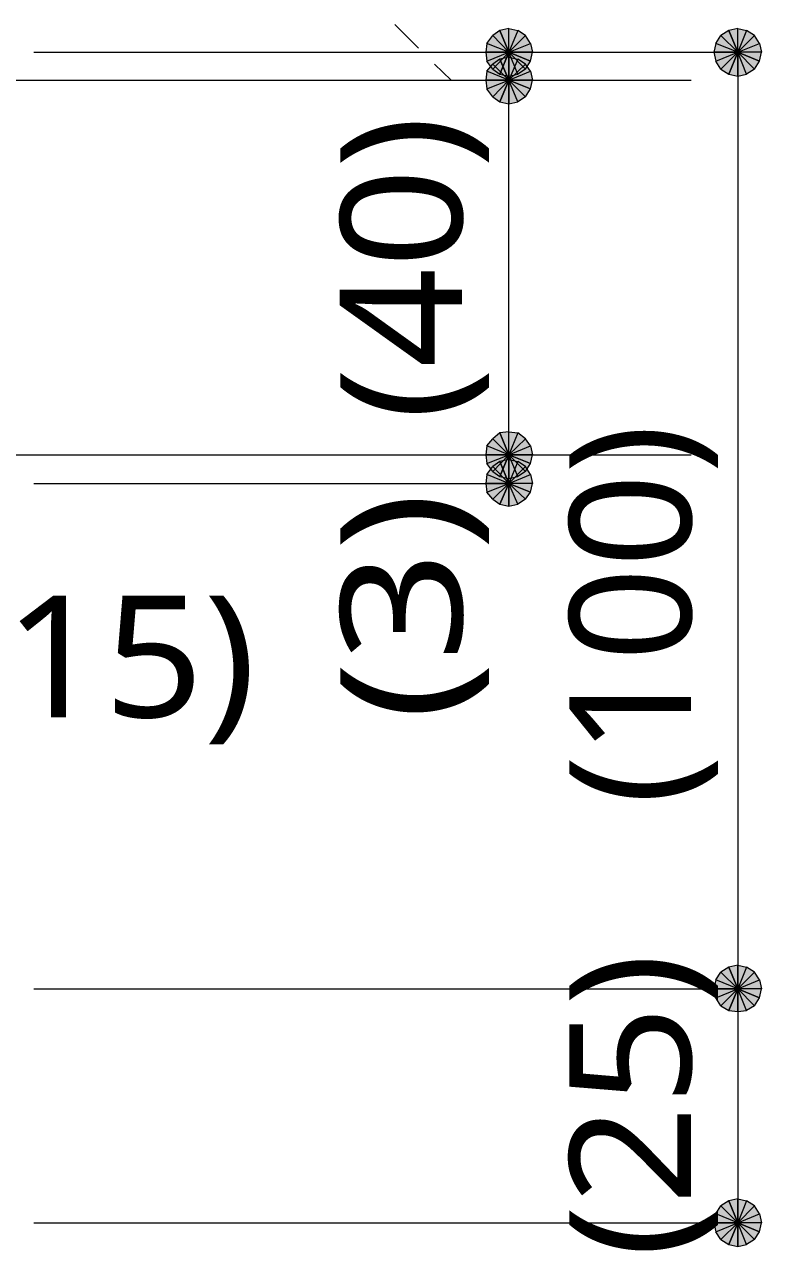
# Model space of a CAD drawing. Header units: millimetres. Extents: x 0 to 420, y 0 to 297.
# Drawn here: x 52.42 to 68.16, y 205.17 to 231.35 of the extents above; entities that cross this region are included whole.
import ezdxf
from ezdxf.enums import TextEntityAlignment as Align

# ---------------------------------------------------------------- set-up
doc = ezdxf.new("R2010")
doc.units = ezdxf.units.MM
doc.styles.add('kst32b', font='NotoSansJP-Variable.ttf')

msp = doc.modelspace()

# ---------------------------------------------------------------- hatches: boundary and pattern name
h = msp.add_hatch(color=7)
h.paths.add_polyline_path([(62.569, 231.225), (62.421, 231.119), (62.759, 230.759), (62.569, 231.225)])
h.paths.add_polyline_path([(62.421, 231.119), (62.759, 230.759), (62.294, 230.949), (62.421, 231.119)])
h.paths.add_polyline_path([(62.759, 230.759), (62.294, 230.949), (62.272, 230.759), (62.759, 230.759)])
h = msp.add_hatch(color=7)
h.paths.add_polyline_path([(63.119, 231.119), (62.95, 231.225), (62.759, 230.759), (63.119, 231.119)])
h.paths.add_polyline_path([(62.95, 231.225), (62.759, 230.759), (62.759, 231.267), (62.95, 231.225)])
h.paths.add_polyline_path([(62.759, 230.759), (62.759, 231.267), (62.569, 231.225), (62.759, 230.759)])
h = msp.add_hatch(color=7)
h.paths.add_polyline_path([(67.458, 231.225), (67.289, 231.119), (67.649, 230.759), (67.458, 231.225)])
h.paths.add_polyline_path([(67.289, 231.119), (67.649, 230.759), (67.183, 230.949), (67.289, 231.119)])
h.paths.add_polyline_path([(67.649, 230.759), (67.183, 230.949), (67.141, 230.759), (67.649, 230.759)])
h = msp.add_hatch(color=7)
h.paths.add_polyline_path([(68.009, 231.119), (67.839, 231.225), (67.649, 230.759), (68.009, 231.119)])
h.paths.add_polyline_path([(67.839, 231.225), (67.649, 230.759), (67.649, 231.267), (67.839, 231.225)])
h.paths.add_polyline_path([(67.649, 230.759), (67.649, 231.267), (67.458, 231.225), (67.649, 230.759)])
h = msp.add_hatch(color=7)
h.paths.add_polyline_path([(63.225, 230.568), (63.267, 230.759), (62.759, 230.759), (63.225, 230.568)])
h.paths.add_polyline_path([(63.267, 230.759), (62.759, 230.759), (63.225, 230.949), (63.267, 230.759)])
h.paths.add_polyline_path([(62.759, 230.759), (63.225, 230.949), (63.119, 231.119), (62.759, 230.759)])
h = msp.add_hatch(color=7)
h.paths.add_polyline_path([(68.114, 230.568), (68.157, 230.759), (67.649, 230.759), (68.114, 230.568)])
h.paths.add_polyline_path([(68.157, 230.759), (67.649, 230.759), (68.114, 230.949), (68.157, 230.759)])
h.paths.add_polyline_path([(67.649, 230.759), (68.114, 230.949), (68.009, 231.119), (67.649, 230.759)])
h = msp.add_hatch(color=7)
h.paths.add_polyline_path([(62.272, 230.759), (62.294, 230.568), (62.759, 230.759), (62.272, 230.759)])
h.paths.add_polyline_path([(62.294, 230.568), (62.759, 230.759), (62.421, 230.399), (62.294, 230.568)])
h.paths.add_polyline_path([(62.759, 230.759), (62.421, 230.399), (62.569, 230.293), (62.759, 230.759)])
for points in [[(62.569, 230.293), (62.759, 230.251), (62.759, 230.759), (62.569, 230.293)], [(67.458, 230.293), (67.649, 230.251), (67.649, 230.759), (67.458, 230.293)], [(62.569, 229.701), (62.759, 229.658), (62.759, 230.166), (62.569, 229.701)], [(62.569, 221.7), (62.759, 221.657), (62.759, 222.165), (62.569, 221.7)], [(62.569, 221.107), (62.759, 221.065), (62.759, 221.551), (62.569, 221.107)], [(67.458, 210.291), (67.649, 210.27), (67.649, 210.756), (67.458, 210.291)], [(67.458, 205.296), (67.649, 205.253), (67.649, 205.761), (67.458, 205.296)]]:
    msp.add_hatch(color=7).paths.add_polyline_path(points)
h = msp.add_hatch(color=7)
h.paths.add_polyline_path([(62.759, 230.251), (62.95, 230.293), (62.759, 230.759), (62.759, 230.251)])
h.paths.add_polyline_path([(62.95, 230.293), (62.759, 230.759), (63.119, 230.399), (62.95, 230.293)])
h.paths.add_polyline_path([(62.759, 230.759), (63.119, 230.399), (63.225, 230.568), (62.759, 230.759)])
h = msp.add_hatch(color=7)
h.paths.add_polyline_path([(67.141, 230.759), (67.183, 230.568), (67.649, 230.759), (67.141, 230.759)])
h.paths.add_polyline_path([(67.183, 230.568), (67.649, 230.759), (67.289, 230.399), (67.183, 230.568)])
h.paths.add_polyline_path([(67.649, 230.759), (67.289, 230.399), (67.458, 230.293), (67.649, 230.759)])
h = msp.add_hatch(color=7)
h.paths.add_polyline_path([(67.649, 230.251), (67.839, 230.293), (67.649, 230.759), (67.649, 230.251)])
h.paths.add_polyline_path([(67.839, 230.293), (67.649, 230.759), (68.009, 230.399), (67.839, 230.293)])
h.paths.add_polyline_path([(67.649, 230.759), (68.009, 230.399), (68.114, 230.568), (67.649, 230.759)])
h = msp.add_hatch(color=7)
h.paths.add_polyline_path([(62.569, 230.611), (62.421, 230.505), (62.759, 230.166), (62.569, 230.611)])
h.paths.add_polyline_path([(62.421, 230.505), (62.759, 230.166), (62.294, 230.357), (62.421, 230.505)])
h.paths.add_polyline_path([(62.759, 230.166), (62.294, 230.357), (62.272, 230.166), (62.759, 230.166)])
h = msp.add_hatch(color=7)
h.paths.add_polyline_path([(63.119, 230.505), (62.95, 230.611), (62.759, 230.166), (63.119, 230.505)])
h.paths.add_polyline_path([(62.95, 230.611), (62.759, 230.166), (62.759, 230.653), (62.95, 230.611)])
h.paths.add_polyline_path([(62.759, 230.166), (62.759, 230.653), (62.569, 230.611), (62.759, 230.166)])
h = msp.add_hatch(color=7)
h.paths.add_polyline_path([(63.225, 229.976), (63.267, 230.166), (62.759, 230.166), (63.225, 229.976)])
h.paths.add_polyline_path([(63.267, 230.166), (62.759, 230.166), (63.225, 230.357), (63.267, 230.166)])
h.paths.add_polyline_path([(62.759, 230.166), (63.225, 230.357), (63.119, 230.505), (62.759, 230.166)])
h = msp.add_hatch(color=7)
h.paths.add_polyline_path([(62.272, 230.166), (62.294, 229.976), (62.759, 230.166), (62.272, 230.166)])
h.paths.add_polyline_path([(62.294, 229.976), (62.759, 230.166), (62.421, 229.806), (62.294, 229.976)])
h.paths.add_polyline_path([(62.759, 230.166), (62.421, 229.806), (62.569, 229.701), (62.759, 230.166)])
h = msp.add_hatch(color=7)
h.paths.add_polyline_path([(62.759, 229.658), (62.95, 229.701), (62.759, 230.166), (62.759, 229.658)])
h.paths.add_polyline_path([(62.95, 229.701), (62.759, 230.166), (63.119, 229.806), (62.95, 229.701)])
h.paths.add_polyline_path([(62.759, 230.166), (63.119, 229.806), (63.225, 229.976), (62.759, 230.166)])
h = msp.add_hatch(color=7)
h.paths.add_polyline_path([(62.569, 222.631), (62.421, 222.504), (62.759, 222.165), (62.569, 222.631)])
h.paths.add_polyline_path([(62.421, 222.504), (62.759, 222.165), (62.294, 222.356), (62.421, 222.504)])
h.paths.add_polyline_path([(62.759, 222.165), (62.294, 222.356), (62.272, 222.165), (62.759, 222.165)])
h = msp.add_hatch(color=7)
h.paths.add_polyline_path([(63.119, 222.504), (62.95, 222.631), (62.759, 222.165), (63.119, 222.504)])
h.paths.add_polyline_path([(62.95, 222.631), (62.759, 222.165), (62.759, 222.652), (62.95, 222.631)])
h.paths.add_polyline_path([(62.759, 222.165), (62.759, 222.652), (62.569, 222.631), (62.759, 222.165)])
h = msp.add_hatch(color=7)
h.paths.add_polyline_path([(63.225, 221.975), (63.267, 222.165), (62.759, 222.165), (63.225, 221.975)])
h.paths.add_polyline_path([(63.267, 222.165), (62.759, 222.165), (63.225, 222.356), (63.267, 222.165)])
h.paths.add_polyline_path([(62.759, 222.165), (63.225, 222.356), (63.119, 222.504), (62.759, 222.165)])
h = msp.add_hatch(color=7)
h.paths.add_polyline_path([(62.272, 222.165), (62.294, 221.975), (62.759, 222.165), (62.272, 222.165)])
h.paths.add_polyline_path([(62.294, 221.975), (62.759, 222.165), (62.421, 221.805), (62.294, 221.975)])
h.paths.add_polyline_path([(62.759, 222.165), (62.421, 221.805), (62.569, 221.7), (62.759, 222.165)])
h = msp.add_hatch(color=7)
h.paths.add_polyline_path([(63.119, 221.911), (62.95, 222.017), (62.759, 221.551), (63.119, 221.911)])
h.paths.add_polyline_path([(62.95, 222.017), (62.759, 221.551), (62.759, 222.059), (62.95, 222.017)])
h.paths.add_polyline_path([(62.759, 221.551), (62.759, 222.059), (62.569, 222.017), (62.759, 221.551)])
h = msp.add_hatch(color=7)
h.paths.add_polyline_path([(62.759, 221.657), (62.95, 221.7), (62.759, 222.165), (62.759, 221.657)])
h.paths.add_polyline_path([(62.95, 221.7), (62.759, 222.165), (63.119, 221.805), (62.95, 221.7)])
h.paths.add_polyline_path([(62.759, 222.165), (63.119, 221.805), (63.225, 221.975), (62.759, 222.165)])
h = msp.add_hatch(color=7)
h.paths.add_polyline_path([(62.569, 222.017), (62.421, 221.911), (62.759, 221.551), (62.569, 222.017)])
h.paths.add_polyline_path([(62.421, 221.911), (62.759, 221.551), (62.294, 221.742), (62.421, 221.911)])
h.paths.add_polyline_path([(62.759, 221.551), (62.294, 221.742), (62.272, 221.551), (62.759, 221.551)])
h = msp.add_hatch(color=7)
h.paths.add_polyline_path([(63.225, 221.361), (63.267, 221.551), (62.759, 221.551), (63.225, 221.361)])
h.paths.add_polyline_path([(63.267, 221.551), (62.759, 221.551), (63.225, 221.742), (63.267, 221.551)])
h.paths.add_polyline_path([(62.759, 221.551), (63.225, 221.742), (63.119, 221.911), (62.759, 221.551)])
h = msp.add_hatch(color=7)
h.paths.add_polyline_path([(62.272, 221.551), (62.294, 221.361), (62.759, 221.551), (62.272, 221.551)])
h.paths.add_polyline_path([(62.294, 221.361), (62.759, 221.551), (62.421, 221.213), (62.294, 221.361)])
h.paths.add_polyline_path([(62.759, 221.551), (62.421, 221.213), (62.569, 221.107), (62.759, 221.551)])
h = msp.add_hatch(color=7)
h.paths.add_polyline_path([(62.759, 221.065), (62.95, 221.107), (62.759, 221.551), (62.759, 221.065)])
h.paths.add_polyline_path([(62.95, 221.107), (62.759, 221.551), (63.119, 221.213), (62.95, 221.107)])
h.paths.add_polyline_path([(62.759, 221.551), (63.119, 221.213), (63.225, 221.361), (62.759, 221.551)])
h = msp.add_hatch(color=7)
h.paths.add_polyline_path([(67.458, 211.222), (67.289, 211.116), (67.649, 210.756), (67.458, 211.222)])
h.paths.add_polyline_path([(67.289, 211.116), (67.649, 210.756), (67.183, 210.947), (67.289, 211.116)])
h.paths.add_polyline_path([(67.649, 210.756), (67.183, 210.947), (67.141, 210.756), (67.649, 210.756)])
h = msp.add_hatch(color=7)
h.paths.add_polyline_path([(68.009, 211.116), (67.839, 211.222), (67.649, 210.756), (68.009, 211.116)])
h.paths.add_polyline_path([(67.839, 211.222), (67.649, 210.756), (67.649, 211.264), (67.839, 211.222)])
h.paths.add_polyline_path([(67.649, 210.756), (67.649, 211.264), (67.458, 211.222), (67.649, 210.756)])
h = msp.add_hatch(color=7)
h.paths.add_polyline_path([(68.114, 210.566), (68.157, 210.756), (67.649, 210.756), (68.114, 210.566)])
h.paths.add_polyline_path([(68.157, 210.756), (67.649, 210.756), (68.114, 210.947), (68.157, 210.756)])
h.paths.add_polyline_path([(67.649, 210.756), (68.114, 210.947), (68.009, 211.116), (67.649, 210.756)])
h = msp.add_hatch(color=7)
h.paths.add_polyline_path([(67.141, 210.756), (67.183, 210.566), (67.649, 210.756), (67.141, 210.756)])
h.paths.add_polyline_path([(67.183, 210.566), (67.649, 210.756), (67.289, 210.397), (67.183, 210.566)])
h.paths.add_polyline_path([(67.649, 210.756), (67.289, 210.397), (67.458, 210.291), (67.649, 210.756)])
h = msp.add_hatch(color=7)
h.paths.add_polyline_path([(67.649, 210.27), (67.839, 210.291), (67.649, 210.756), (67.649, 210.27)])
h.paths.add_polyline_path([(67.839, 210.291), (67.649, 210.756), (68.009, 210.397), (67.839, 210.291)])
h.paths.add_polyline_path([(67.649, 210.756), (68.009, 210.397), (68.114, 210.566), (67.649, 210.756)])
h = msp.add_hatch(color=7)
h.paths.add_polyline_path([(67.458, 206.227), (67.289, 206.121), (67.649, 205.761), (67.458, 206.227)])
h.paths.add_polyline_path([(67.289, 206.121), (67.649, 205.761), (67.183, 205.952), (67.289, 206.121)])
h.paths.add_polyline_path([(67.649, 205.761), (67.183, 205.952), (67.141, 205.761), (67.649, 205.761)])
h = msp.add_hatch(color=7)
h.paths.add_polyline_path([(68.009, 206.121), (67.839, 206.227), (67.649, 205.761), (68.009, 206.121)])
h.paths.add_polyline_path([(67.839, 206.227), (67.649, 205.761), (67.649, 206.269), (67.839, 206.227)])
h.paths.add_polyline_path([(67.649, 205.761), (67.649, 206.269), (67.458, 206.227), (67.649, 205.761)])
h = msp.add_hatch(color=7)
h.paths.add_polyline_path([(68.114, 205.571), (68.157, 205.761), (67.649, 205.761), (68.114, 205.571)])
h.paths.add_polyline_path([(68.157, 205.761), (67.649, 205.761), (68.114, 205.952), (68.157, 205.761)])
h.paths.add_polyline_path([(67.649, 205.761), (68.114, 205.952), (68.009, 206.121), (67.649, 205.761)])
h = msp.add_hatch(color=7)
h.paths.add_polyline_path([(67.141, 205.761), (67.183, 205.571), (67.649, 205.761), (67.141, 205.761)])
h.paths.add_polyline_path([(67.183, 205.571), (67.649, 205.761), (67.289, 205.401), (67.183, 205.571)])
h.paths.add_polyline_path([(67.649, 205.761), (67.289, 205.401), (67.458, 205.296), (67.649, 205.761)])
h = msp.add_hatch(color=7)
h.paths.add_polyline_path([(67.649, 205.253), (67.839, 205.296), (67.649, 205.761), (67.649, 205.253)])
h.paths.add_polyline_path([(67.839, 205.296), (67.649, 205.761), (68.009, 205.401), (67.839, 205.296)])
h.paths.add_polyline_path([(67.649, 205.761), (68.009, 205.401), (68.114, 205.571), (67.649, 205.761)])

# ---------------------------------------------------------------- linework, layer by layer
at = {"lineweight": 13}
for points in [[(60.325, 231.352), (60.833, 230.844)], [(52.62, 230.759), (67.649, 230.759)], [(62.759, 221.551), (62.759, 222.165), (62.759, 230.166), (62.759, 230.759)], [(67.649, 230.759), (67.649, 210.756), (67.649, 205.761)], [(61.172, 230.505), (61.532, 230.166)], [(49.805, 230.166), (66.654, 230.166)], [(49.805, 222.165), (66.654, 222.165)], [(52.62, 221.551), (62.759, 221.551)], [(52.62, 210.756), (67.649, 210.756)], [(52.62, 205.761), (67.649, 205.761)]]:
    msp.add_lwpolyline(points, dxfattribs=at)
at = {"lineweight": 0}
for points in [[(62.569, 231.225), (62.421, 231.119), (62.759, 230.759)], [(62.759, 230.759), (62.759, 231.267), (62.569, 231.225)], [(62.95, 231.225), (62.759, 230.759), (62.759, 231.267)], [(63.119, 231.119), (62.95, 231.225), (62.759, 230.759)], [(67.458, 231.225), (67.289, 231.119), (67.649, 230.759)], [(67.649, 230.759), (67.649, 231.267), (67.458, 231.225)], [(67.839, 231.225), (67.649, 230.759), (67.649, 231.267)], [(68.009, 231.119), (67.839, 231.225), (67.649, 230.759)], [(62.759, 230.759), (62.294, 230.949), (62.272, 230.759)], [(62.421, 231.119), (62.759, 230.759), (62.294, 230.949)], [(62.759, 230.759), (63.225, 230.949), (63.119, 231.119)], [(63.267, 230.759), (62.759, 230.759), (63.225, 230.949)], [(67.649, 230.759), (67.183, 230.949), (67.141, 230.759)], [(67.289, 231.119), (67.649, 230.759), (67.183, 230.949)], [(67.649, 230.759), (68.114, 230.949), (68.009, 231.119)], [(68.157, 230.759), (67.649, 230.759), (68.114, 230.949)], [(62.272, 230.759), (62.294, 230.568), (62.759, 230.759)], [(62.294, 230.568), (62.759, 230.759), (62.421, 230.399)], [(62.759, 230.759), (62.421, 230.399), (62.569, 230.293)], [(62.569, 230.293), (62.759, 230.251), (62.759, 230.759)], [(62.759, 230.251), (62.95, 230.293), (62.759, 230.759)], [(62.95, 230.293), (62.759, 230.759), (63.119, 230.399)], [(62.759, 230.759), (63.119, 230.399), (63.225, 230.568)], [(63.225, 230.568), (63.267, 230.759), (62.759, 230.759)], [(67.141, 230.759), (67.183, 230.568), (67.649, 230.759)], [(67.183, 230.568), (67.649, 230.759), (67.289, 230.399)], [(67.649, 230.759), (67.289, 230.399), (67.458, 230.293)], [(67.458, 230.293), (67.649, 230.251), (67.649, 230.759)], [(67.649, 230.251), (67.839, 230.293), (67.649, 230.759)], [(67.839, 230.293), (67.649, 230.759), (68.009, 230.399)], [(67.649, 230.759), (68.009, 230.399), (68.114, 230.568)], [(68.114, 230.568), (68.157, 230.759), (67.649, 230.759)], [(62.421, 230.505), (62.759, 230.166), (62.294, 230.357)], [(62.569, 230.611), (62.421, 230.505), (62.759, 230.166)], [(62.759, 230.166), (62.759, 230.653), (62.569, 230.611)], [(62.95, 230.611), (62.759, 230.166), (62.759, 230.653)], [(63.119, 230.505), (62.95, 230.611), (62.759, 230.166)], [(62.759, 230.166), (63.225, 230.357), (63.119, 230.505)], [(62.759, 230.166), (62.294, 230.357), (62.272, 230.166)], [(62.272, 230.166), (62.294, 229.976), (62.759, 230.166)], [(62.294, 229.976), (62.759, 230.166), (62.421, 229.806)], [(62.759, 230.166), (62.421, 229.806), (62.569, 229.701)], [(62.569, 229.701), (62.759, 229.658), (62.759, 230.166)], [(63.267, 230.166), (62.759, 230.166), (63.225, 230.357)], [(62.759, 229.658), (62.95, 229.701), (62.759, 230.166)], [(62.95, 229.701), (62.759, 230.166), (63.119, 229.806)], [(62.759, 230.166), (63.119, 229.806), (63.225, 229.976)], [(63.225, 229.976), (63.267, 230.166), (62.759, 230.166)], [(62.569, 222.631), (62.421, 222.504), (62.759, 222.165)], [(62.759, 222.165), (62.759, 222.652), (62.569, 222.631)], [(62.95, 222.631), (62.759, 222.165), (62.759, 222.652)], [(63.119, 222.504), (62.95, 222.631), (62.759, 222.165)], [(62.759, 222.165), (62.294, 222.356), (62.272, 222.165)], [(62.421, 222.504), (62.759, 222.165), (62.294, 222.356)], [(62.759, 222.165), (63.225, 222.356), (63.119, 222.504)], [(63.267, 222.165), (62.759, 222.165), (63.225, 222.356)], [(62.272, 222.165), (62.294, 221.975), (62.759, 222.165)], [(62.294, 221.975), (62.759, 222.165), (62.421, 221.805)], [(62.759, 222.165), (62.421, 221.805), (62.569, 221.7)], [(62.569, 221.7), (62.759, 221.657), (62.759, 222.165)], [(62.759, 221.551), (62.759, 222.059), (62.569, 222.017)], [(62.759, 221.657), (62.95, 221.7), (62.759, 222.165)], [(62.95, 221.7), (62.759, 222.165), (63.119, 221.805)], [(62.759, 222.165), (63.119, 221.805), (63.225, 221.975)], [(63.225, 221.975), (63.267, 222.165), (62.759, 222.165)], [(62.95, 222.017), (62.759, 221.551), (62.759, 222.059)], [(62.421, 221.911), (62.759, 221.551), (62.294, 221.742)], [(62.569, 222.017), (62.421, 221.911), (62.759, 221.551)], [(63.119, 221.911), (62.95, 222.017), (62.759, 221.551)], [(62.759, 221.551), (63.225, 221.742), (63.119, 221.911)], [(62.759, 221.551), (62.294, 221.742), (62.272, 221.551)], [(62.272, 221.551), (62.294, 221.361), (62.759, 221.551)], [(62.294, 221.361), (62.759, 221.551), (62.421, 221.213)], [(62.759, 221.551), (62.421, 221.213), (62.569, 221.107)], [(62.569, 221.107), (62.759, 221.065), (62.759, 221.551)], [(63.267, 221.551), (62.759, 221.551), (63.225, 221.742)], [(62.759, 221.065), (62.95, 221.107), (62.759, 221.551)], [(62.95, 221.107), (62.759, 221.551), (63.119, 221.213)], [(62.759, 221.551), (63.119, 221.213), (63.225, 221.361)], [(63.225, 221.361), (63.267, 221.551), (62.759, 221.551)], [(67.289, 211.116), (67.649, 210.756), (67.183, 210.947)], [(67.458, 211.222), (67.289, 211.116), (67.649, 210.756)], [(67.649, 210.756), (67.649, 211.264), (67.458, 211.222)], [(67.839, 211.222), (67.649, 210.756), (67.649, 211.264)], [(68.009, 211.116), (67.839, 211.222), (67.649, 210.756)], [(67.649, 210.756), (68.114, 210.947), (68.009, 211.116)], [(67.649, 210.756), (67.183, 210.947), (67.141, 210.756)], [(68.157, 210.756), (67.649, 210.756), (68.114, 210.947)], [(67.141, 210.756), (67.183, 210.566), (67.649, 210.756)], [(67.183, 210.566), (67.649, 210.756), (67.289, 210.397)], [(67.649, 210.756), (67.289, 210.397), (67.458, 210.291)], [(67.458, 210.291), (67.649, 210.27), (67.649, 210.756)], [(67.649, 210.27), (67.839, 210.291), (67.649, 210.756)], [(67.839, 210.291), (67.649, 210.756), (68.009, 210.397)], [(67.649, 210.756), (68.009, 210.397), (68.114, 210.566)], [(68.114, 210.566), (68.157, 210.756), (67.649, 210.756)], [(67.289, 206.121), (67.649, 205.761), (67.183, 205.952)], [(67.458, 206.227), (67.289, 206.121), (67.649, 205.761)], [(67.649, 205.761), (67.649, 206.269), (67.458, 206.227)], [(67.839, 206.227), (67.649, 205.761), (67.649, 206.269)], [(68.009, 206.121), (67.839, 206.227), (67.649, 205.761)], [(67.649, 205.761), (68.114, 205.952), (68.009, 206.121)], [(67.649, 205.761), (67.183, 205.952), (67.141, 205.761)], [(68.157, 205.761), (67.649, 205.761), (68.114, 205.952)], [(67.141, 205.761), (67.183, 205.571), (67.649, 205.761)], [(67.183, 205.571), (67.649, 205.761), (67.289, 205.401)], [(67.649, 205.761), (67.289, 205.401), (67.458, 205.296)], [(67.458, 205.296), (67.649, 205.253), (67.649, 205.761)], [(67.649, 205.253), (67.839, 205.296), (67.649, 205.761)], [(67.839, 205.296), (67.649, 205.761), (68.009, 205.401)], [(67.649, 205.761), (68.009, 205.401), (68.114, 205.571)], [(68.114, 205.571), (68.157, 205.761), (67.649, 205.761)]]:
    msp.add_lwpolyline(points, close=True, dxfattribs=at)

# ---------------------------------------------------------------- texts
at = {"style": 'kst32b'}
for s, p, p2 in [('(40)', (61.764, 222.906), (61.764, 229.403)), ('(100)', (66.654, 214.693), (66.654, 222.815)), ('(3)', (61.764, 216.493), (61.764, 221.366)), ('(15)', (50.864, 216.556), (57.361, 216.556)), ('(25)', (66.654, 205.02), (66.654, 211.518))]:
    msp.add_text(s, height=2.5989, dxfattribs=at).set_placement(p, p2, align=Align.FIT)

doc.saveas('drawing.dxf')
